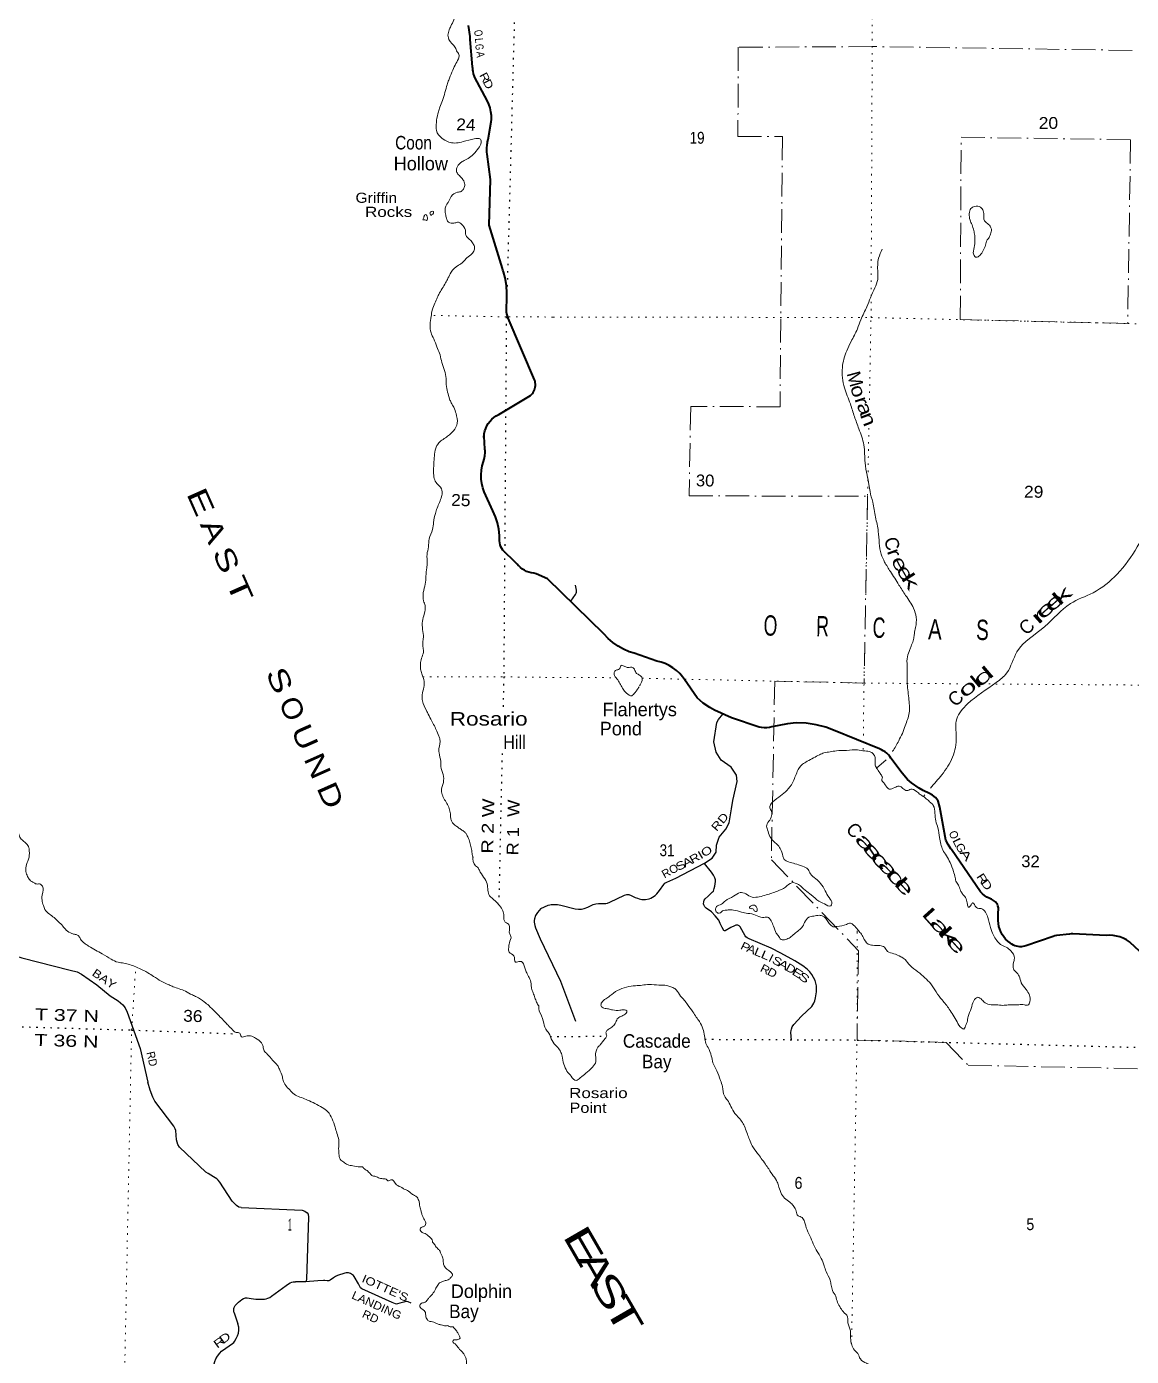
# Model space of a CAD drawing. Header units: feet. Extents: x -489137 to -242534, y 368785 to 558127.
# Drawn here: x -465031 to -448694, y 420894 to 440544 of the extents above; entities that cross this region are included whole.
import ezdxf
from ezdxf.enums import TextEntityAlignment as Align

# ---------------------------------------------------------------- set-up
doc = ezdxf.new("R2010")
doc.units = ezdxf.units.FT
doc.header["$LTSCALE"] = 70
doc.linetypes.add('DOT_DASHED', pattern=[7.7, 5, -1.2, 0.3, -1.2])
doc.linetypes.add('DOTTED', pattern=[1.5, 0.3, -1.2])
for name, color, linetype, lineweight in [('26', 7, 'Continuous', 40), ('27', 7, 'Continuous', 13), ('29', 7, 'Continuous', 25), ('39', 7, 'Continuous', 13), ('44', 7, 'DOT_DASHED', 13), ('6', 7, 'DOTTED', 25), ('7', 7, 'DOTTED', 13)]:
    doc.layers.add(name, color=color, linetype=linetype, lineweight=lineweight)
for name, color, linetype in [('30', 7, 'Continuous'), ('41', 7, 'Continuous'), ('42', 7, 'Continuous')]:
    doc.layers.add(name, color=color, linetype=linetype)

msp = doc.modelspace()

# ---------------------------------------------------------------- linework, layer by layer
at = {"layer": '26'}
for points in [[(-458266.71, 434510.68), (-458264.41, 434529.08), (-458255.12, 434568.98), (-458241.7, 434607.68), (-458224.32, 434644.78), (-458203.16, 434679.85), (-458178.44, 434712.51), (-458150.44, 434742.42), (-458119.48, 434769.23), (-458085.88, 434792.66), (-458050.01, 434812.45), (-457604.19, 435079.17), (-457577.65, 435095.05), (-457554.19, 435119.09), (-457552.3, 435121.17), (-457539.62, 435138.45), (-457528.82, 435156.97), (-457520, 435176.51), (-457513.28, 435196.87), (-457508.73, 435217.82), (-457506.39, 435239.13), (-457506.29, 435260.56), (-457508.43, 435281.89), (-457512.79, 435302.88), (-457519.32, 435323.3), (-457907.61, 436234.29), (-457914.9, 436251.4), (-457926.55, 436284.29), (-457930.6, 436299.64), (-457934.31, 436323.6), (-457935.21, 436342.25), (-457934.21, 436369.66), (-457933.52, 436392.25), (-457930.26, 436499.4), (-457929.87, 436512.24), (-457929.02, 436549.4), (-457927.74, 436605.73), (-457935.4, 436720.4), (-457955, 436833.65), (-457979.25, 436919.22), (-457986.32, 436944.19), (-457994.1, 436969.22), (-458192.71, 437608.56), (-458168.84, 438286.11), (-458222.67, 438658.19), (-458225.59, 438688.19), (-458226.52, 438744.38), (-458221.57, 438800.36), (-458216.15, 438828.12), (-458213.17, 438843.37), (-458206.82, 438878.12), (-458159.23, 439138.62), (-458157.22, 439169.55), (-458158.11, 439228.09), (-458165.11, 439286.22), (-458178.15, 439343.29), (-458197.08, 439398.69), (-458221.7, 439451.8), (-458401.18, 439793.24), (-458406.89, 439806.51), (-458420.15, 439844.54), (-458429.36, 439883.74), (-458431.26, 439898.69), (-458434.4, 439923.46), (-458436.51, 439948.69), (-458470.37, 440353.96), (-458473.42, 440396.79), (-458496.15, 440561.7)], [(-457327.67, 432386.4), (-457494.5, 432455.82), (-457531.93, 432466.98), (-457570.31, 432474.15), (-457570.41, 432474.17), (-457604.86, 432482.57), (-457638.24, 432494.52), (-457670.19, 432509.89), (-457700.36, 432528.52), (-457728.42, 432550.21), (-457754.05, 432574.7), (-457755.78, 432576.74), (-457776.98, 432601.73), (-457801.99, 432626.29), (-457987.29, 432808.28), (-457987.74, 432808.91), (-458003.21, 432833.41), (-458016.03, 432859.4), (-458026.07, 432886.58), (-458033.21, 432914.66), (-458037.37, 432943.34), (-458038.52, 432972.29), (-458038.26, 432976.2), (-458036.72, 432999.86), (-458037.82, 433026.2), (-458047.11, 433117.02), (-458066.61, 433210.08), (-458095.74, 433300.6), (-458134.17, 433387.57), (-458265.44, 433670.81), (-458284.82, 433726.39), (-458300.26, 433790.47), (-458308.91, 433855.82), (-458310.69, 433921.71), (-458305.57, 433987.43), (-458293.6, 434052.26), (-458274.93, 434115.47), (-458264.21, 434153.39), (-458255.34, 434201.8), (-458251.58, 434250.88), (-458252.26, 434275.07), (-458253.02, 434302.36), (-458255.76, 434325.07), (-458261.71, 434374.46), (-458266.71, 434510.68)], [(-458270.29, 434472.7), (-458269.48, 434488.43), (-458266.71, 434510.68)], [(-454858.67, 430444.08), (-454926.31, 430481.57), (-455025.29, 430548.18), (-455116.77, 430624.77), (-455301.26, 430895.71), (-455330.09, 430936.19), (-455372.85, 430985.83), (-455420.56, 431030.74), (-455472.71, 431070.41), (-455528.72, 431104.42), (-455587.97, 431132.38), (-455649.83, 431154), (-455713.6, 431169.03), (-456049.05, 431285.79), (-456118.79, 431307.85), (-456203.91, 431343.86), (-456284.81, 431388.57), (-456360.59, 431441.49), (-456430.42, 431502.04), (-456493.54, 431569.56), (-457327.67, 432386.4)], [(-452233.23, 429709.28), (-452251.18, 429733.23), (-452268.46, 429759.78), (-452288.57, 429784.59), (-452311.16, 429807.16), (-452335.98, 429827.24), (-452362.77, 429844.62), (-452391.23, 429859.1), (-452421.05, 429870.52), (-453099.52, 430148.63), (-453213.47, 430190.04), (-453356.7, 430227.12), (-453503.03, 430249.03), (-453650.85, 430255.51), (-453779.68, 430241.27), (-454010.46, 430196.56), (-454010.52, 430196.55), (-454047.92, 430188.17), (-454085.99, 430183.75), (-454124.31, 430183.34), (-454162.47, 430186.93), (-454200.04, 430194.49), (-454605.89, 430328.17), (-454858.67, 430444.08)], [(-451529.58, 429008.99), (-451553.94, 429097.89), (-451569.7, 429127.45), (-451591.36, 429151.09), (-451634.68, 429186.56), (-451679.97, 429214.15), (-451772.53, 429257.5), (-451833.57, 429292.96), (-451943.85, 429367.84), (-452004.89, 429419.07), (-452085.63, 429513.65), (-452251.18, 429733.23)], [(-449559.23, 427137.46), (-449584.29, 427138.61), (-449609.23, 427135.57), (-449803.57, 427111.86), (-449828.53, 427108.82), (-449853.57, 427100.14), (-450253.7, 426961.52), (-450273.85, 426955.24), (-450297.8, 426950.26), (-450322.13, 426947.82), (-450346.58, 426947.93), (-450370.89, 426950.6), (-450394.79, 426955.8), (-450418.01, 426963.46), (-450440.3, 426973.51), (-450461.42, 426985.84), (-450481.14, 427000.3), (-450489.33, 427005.86), (-450523.2, 427032.17), (-450554.14, 427061.89), (-450581.8, 427094.68), (-450605.89, 427130.18), (-450626.13, 427168), (-450642.31, 427207.73), (-450654.25, 427248.93), (-450661.81, 427291.16), (-450664.92, 427333.94), (-450663.42, 427467.43), (-450662.88, 427470.36), (-450660.82, 427487.24), (-450660.54, 427504.25), (-450662.03, 427521.2), (-450665.29, 427537.89), (-450670.28, 427554.16), (-450676.94, 427569.81), (-450685.2, 427584.68), (-450694.96, 427598.61), (-450706.14, 427611.44), (-450718.59, 427623.03), (-450732.18, 427633.26), (-450746.77, 427642.01), (-450762.19, 427649.19), (-450778.28, 427654.71), (-450798.75, 427663.45), (-450833.67, 427681.85), (-450866.48, 427703.81), (-450896.81, 427729.08), (-450924.33, 427757.37), (-451352.87, 428382.81), (-451363.52, 428396.84), (-451404.07, 428458.1), (-451438, 428523.26), (-451529.58, 429008.99)], [(-448365.28, 426684.96), (-448712.48, 427012.21), (-448724.6, 427021.36), (-448768.38, 427049.97), (-448814.92, 427073.85), (-448863.69, 427092.74), (-448914.17, 427106.42), (-448965.81, 427114.75), (-449018.03, 427117.64), (-449070.27, 427115.05), (-449559.23, 427137.46)]]:
    msp.add_lwpolyline(points, dxfattribs=at)
at = {"layer": '29'}
for p, q in [((-455430.39, 427961.05), (-455008.39, 428182.01)), ((-461859.46, 423094.29), (-460956.46, 423057.71)), ((-460862.42, 422953.72), (-460893.39, 422033.44)), ((-460906.46, 421998.7), (-461055.31, 421997.13)), ((-461959.53, 421540.3), (-461905.66, 421376.75))]:
    msp.add_line(p, q, dxfattribs=at)
for points in [[(-456982.82, 432054.14), (-456915.03, 432152.58), (-456904.09, 432173.36), (-456899.72, 432187.58), (-456898.63, 432199.61), (-456899.73, 432218.21), (-456915.03, 432290.4)], [(-455008.39, 428182.01), (-454894.69, 428258.57), (-454833.47, 428346.08), (-454829.1, 428451.08), (-454789.74, 428569.22), (-454693.53, 428682.97), (-454641.06, 428779.23), (-454606.07, 428984.87), (-454588.58, 429107.38), (-454522.98, 429387.4), (-454531.73, 429483.65), (-454614.82, 429601.79), (-454759.13, 429702.42), (-454833.47, 429824.93), (-454868.45, 429973.69), (-454824.72, 430262.46), (-454798.49, 430306.21), (-454737.26, 430384.97)], [(-453719.72, 425567.59), (-453728.18, 425680.41), (-453727.1, 425711.07), (-453721.63, 425731.84), (-453708.51, 425763.57), (-453684.45, 425798.55), (-453570.75, 425921.05), (-453422.06, 426065.44), (-453391.46, 426112.49), (-453376.16, 426149.68), (-453365.22, 426192.32), (-453349.92, 426283.13), (-453352.1, 426371.71), (-453371.79, 426448.3), (-453417.69, 426537.97), (-453450.5, 426578.46), (-453488.77, 426616.75), (-453553.26, 426664.85), (-453672.44, 426739.25), (-453880.16, 426855.2), (-454021.17, 426927.37), (-454344.77, 427063.01), (-454377.58, 427079.43), (-454393.98, 427092.55), (-454406, 427106.76), (-454480.35, 427241.31), (-454493.46, 427255.52), (-454513.15, 427266.46), (-454528.44, 427268.65), (-454542.67, 427266.46), (-454563.44, 427258.81), (-454615.9, 427233.64), (-454703.36, 427181.14), (-454712.12, 427181.15), (-454720.85, 427187.71), (-454747.09, 427233.64), (-454773.33, 427290.52), (-454795.2, 427338.65), (-454847.67, 427406.47), (-454904.52, 427461.16), (-454983.24, 427519.13), (-455000.73, 427535.54), (-455018.22, 427566.17), (-455019.32, 427581.48), (-455018.22, 427612.11), (-455010.57, 427635.07), (-454996.35, 427655.86), (-454952.63, 427697.43), (-454887.03, 427758.68), (-454875.01, 427770.71), (-454867.35, 427787.12), (-454861.89, 427806.8), (-454856.42, 427841.81), (-454845.48, 427914.01), (-454846.58, 427936.97), (-454852.05, 427964.32), (-454871.72, 428003.7), (-454904.52, 428047.45), (-455005.1, 428178.71)], [(-457428.24, 427512.34), (-457317.35, 427560.71), (-457294.4, 427568.38), (-457273.63, 427572.75), (-457225.52, 427573.84), (-457179.61, 427570.56), (-457131.5, 427562.9), (-456917.22, 427506.02), (-456870.22, 427500.56), (-456825.39, 427503.83), (-456786.03, 427512.59), (-456733.55, 427532.27), (-456652.65, 427573.84), (-456634.07, 427578.22), (-456613.3, 427582.6), (-456573.94, 427584.78), (-456486.48, 427584.78), (-456463.52, 427586.98), (-456440.57, 427592.44), (-456407.76, 427604.46), (-456189.11, 427709.47), (-456154.12, 427720.42), (-456141, 427721.52), (-456127.89, 427720.41), (-456092.9, 427707.3), (-456033.87, 427676.66), (-455996.69, 427663.54), (-455972.64, 427654.79), (-455931.1, 427648.22), (-455912.51, 427646.04), (-455878.62, 427647.13), (-455826.15, 427656.97), (-455798.82, 427666.82), (-455775.86, 427678.85), (-455734.31, 427707.28), (-455712.45, 427728.07), (-455670.91, 427779.48), (-455609.68, 427869.17), (-455593.28, 427886.67), (-455561.58, 427904.17), (-455430.39, 427961.05)], [(-457428.24, 427512.34), (-457476.18, 427452.72), (-457503.43, 427408.55), (-457519.78, 427361.12), (-457523.05, 427334.4), (-457523.05, 427310.41), (-457515.42, 427262.98), (-457506.7, 427227.54), (-457437.44, 427066.64)], [(-457437.44, 427066.64), (-457136.04, 426440.6), (-456912.83, 425847.64)], [(-465272.92, 426846.68), (-465193.96, 426812.6), (-465102.41, 426785.35), (-464387.46, 426602.16), (-464280.66, 426574.89), (-464217.44, 426541.1), (-463990.75, 426384.08), (-463794.58, 426222.69), (-463676.88, 426148.55), (-463607.13, 426087.48), (-463574.43, 426046.04), (-463541.73, 425982.8), (-463349.92, 425446.32), (-463236.58, 424949.09)], [(-461859.46, 423094.29), (-461891.69, 423101.93), (-461924.39, 423123.73), (-461952.73, 423147.73), (-461989.78, 423189.16), (-462170.69, 423469.4), (-462196.85, 423501.02), (-462216.47, 423516.28), (-462268.79, 423546.81), (-462347.26, 423594.79), (-462382.13, 423617.69), (-462770.12, 423987.34), (-462796.27, 424027.69), (-462813.71, 424096.38), (-462822.43, 424231.59), (-462833.33, 424257.77), (-462852.95, 424297.02), (-463131.95, 424667.76), (-463164.64, 424726.65), (-463201.7, 424829.14), (-463236.58, 424949.09)], [(-460956.46, 423057.71), (-460915.18, 423041.95), (-460882.49, 423013.6), (-460869.41, 422993.97), (-460862.42, 422953.72)], [(-459345.31, 421681.73), (-459386.12, 421700.2), (-459406.58, 421705.27), (-459423.75, 421703.95), (-459454.13, 421697.34), (-459511.45, 421682.2), (-459546.33, 421669.66), (-459560.5, 421667.48), (-459576.85, 421671.3), (-459626.98, 421688.74), (-460076, 421891.56), (-460092.35, 421906.28), (-460121.77, 421965.71), (-460184.52, 422073.98), (-460196.4, 422088.53), (-460241.66, 422120.55), (-460269.99, 422129.28), (-460286.34, 422129.28), (-460307.05, 422127.09), (-460326.66, 422123.83), (-460433.47, 422087.84), (-460460.71, 422075.85), (-460492.32, 422055.12), (-460540.28, 422020.23), (-460562.07, 422011.51), (-460583.87, 422009.33), (-460622.01, 422014.24), (-460640.54, 422015.87), (-460723.37, 422011.51), (-460906.46, 421998.7)], [(-461959.53, 421540.3), (-461964.17, 421564.46), (-461965.8, 421590.89), (-461964.71, 421602.07), (-461959.81, 421615.16), (-461945.09, 421646.5), (-461927.66, 421668.59), (-461897.14, 421696.66), (-461846.46, 421735.1), (-461820.85, 421751.18), (-461806.14, 421756.91), (-461793.05, 421759.37), (-461780.53, 421759.64), (-461768.53, 421758.82), (-461707.5, 421749), (-461639.93, 421742.46), (-461556.01, 421739.19), (-461510.78, 421742.47), (-461485.72, 421746.83), (-461464.47, 421753.36), (-461435.04, 421767), (-461407.79, 421782.8), (-461193.09, 421944.19), (-461159.3, 421966.27), (-461132.06, 421981.26), (-461110.8, 421989.72), (-461088.47, 421995.44), (-461055.31, 421997.13)], [(-460893.39, 422033.44), (-460894.47, 422012.88), (-460898.28, 422005.24), (-460906.46, 421998.7)], [(-462266, 420743.48), (-462247.52, 420820.25), (-462232.27, 420856.24), (-462207.2, 420897.67), (-462175.59, 420940.2), (-462146.17, 420970.73), (-462085.14, 421015.44), (-461984.87, 421087.4), (-461968.52, 421101.58), (-461957.62, 421114.66), (-461929.29, 421158.28), (-461909.67, 421198.62), (-461898.77, 421236.79), (-461892.23, 421283.68), (-461893.32, 421324.02), (-461905.66, 421376.75)]]:
    msp.add_lwpolyline(points, dxfattribs=at)
at = {"layer": '39'}
for p, q in [((-452464.58, 429585.77), (-452320.4, 429709.33)), ((-451770.56, 429166.86), (-451749.34, 429191.92))]:
    msp.add_line(p, q, dxfattribs=at)
for points in [[(-458692.53, 440710.73), (-458712.73, 440642.48), (-458757.89, 440550.68), (-458781.77, 440494.69), (-458800.19, 440418.29), (-458776.28, 440336.61), (-458741.15, 440293.06), (-458692.35, 440232.92), (-458663.75, 440173.37), (-458635.04, 440117.86), (-458646.62, 440067.58), (-458693.8, 439975.83), (-458741.34, 439871.95), (-458789.29, 439753.9), (-458811.51, 439685.72), (-458845.25, 439569.28), (-458881.08, 439450.87), (-458920.29, 439354.84), (-458940.55, 439284.57), (-458968.41, 439161.89), (-458972.74, 439083.06), (-458963.34, 438989.65), (-458930.58, 438934.03), (-458845.58, 438866.75), (-458769.74, 438832.13), (-458575.21, 438844.66), (-458412.18, 438886.44), (-458365.53, 438891.15), (-458319.34, 438879.68), (-458308.64, 438830.77), (-458349.52, 438746.94), (-458422.91, 438657.98), (-458503.62, 438595.56), (-458577.55, 438557.23), (-458618.91, 438526.05), (-458667.46, 438456.61), (-458673.04, 438404.13), (-458642.13, 438354.64), (-458598.97, 438308.83), (-458565.92, 438263.32), (-458551.77, 438194.07), (-458571.43, 438144.03), (-458602.81, 438108.51), (-458657.79, 438095.95), (-458752.58, 438035.96), (-458793.4, 437954.15), (-458816.69, 437918.39), (-458842.41, 437799.69), (-458833.49, 437758.94), (-458817.14, 437695.69), (-458790.09, 437652.38), (-458751.99, 437641.15), (-458699.33, 437643.65), (-458646.5, 437652.23), (-458600.79, 437624.57), (-458542.71, 437535.81), (-458540.33, 437479.05), (-458517.44, 437431.81), (-458468.1, 437389.88), (-458427.26, 437334.01), (-458406.45, 437284.81), (-458460.35, 437170.99), (-458536.95, 437110.47), (-458574.63, 437067.03), (-458644.81, 437018.48), (-458755.05, 436914.4), (-458800.15, 436824.62), (-458834.44, 436758.81), (-458936.59, 436585.66), (-458966.77, 436521.76), (-459005.75, 436433.82), (-459039.14, 436329.51), (-459047.09, 436264.96)], [(-459058.94, 437795.91), (-459046.34, 437811.74), (-459016.03, 437810.85), (-459014.66, 437788.54), (-459041.75, 437760.99), (-459054.06, 437755.27), (-459061.55, 437775.74), (-459069.1, 437794.18), (-459060.05, 437789.96)], [(-450808.05, 437412.64), (-450826.02, 437392.53), (-450851.1, 437313.9), (-450884.23, 437237.38), (-450937.51, 437161.08), (-450986.2, 437135.29), (-451026.1, 437174.14), (-451018.84, 437281.26), (-451007.58, 437386.33), (-451010.79, 437459.18), (-451026.1, 437532.16), (-451051.38, 437615.35), (-451080.85, 437684.43), (-451091.88, 437779.61), (-451066.82, 437856.21), (-451014.03, 437888.03), (-450967.63, 437889.57), (-450927.47, 437874.99), (-450885.74, 437819.94), (-450878.56, 437740.98), (-450871.11, 437686.29), (-450837.29, 437645.48), (-450783.41, 437594.35), (-450765.77, 437549.67), (-450776.67, 437476.97), (-450808.05, 437412.64)], [(-459171.08, 437695.94), (-459162.4, 437715.93), (-459155.81, 437733.96), (-459151.41, 437745.98), (-459142.85, 437761.92), (-459120.57, 437763.3), (-459109.27, 437734.62), (-459104.21, 437700.05), (-459118.95, 437680.24), (-459141, 437686.96), (-459169.23, 437689.81), (-459167.09, 437693.8)], [(-452228.43, 429832.62), (-452225.83, 429836.12), (-452135.36, 429990.93), (-452081.7, 430099.59), (-452038.06, 430214.43), (-451981.51, 430401.95), (-451987.05, 430626.53), (-452010.64, 430859.39), (-452011.97, 431100.11), (-452006.43, 431233.55), (-451970.97, 431338.36), (-451952.26, 431388.73), (-451922.11, 431469.82), (-451912.8, 431507.08), (-451903.49, 431572.28), (-451884.87, 431665.43), (-451876.86, 431816.76), (-451915.71, 431948.64), (-452032.53, 432139.99), (-452131.64, 432292.73), (-452258.46, 432492.28), (-452343.59, 432632.73), (-452392.72, 432746.51), (-452423.12, 432912.69), (-452437.32, 433084.77), (-452477.29, 433295.55), (-452519.17, 433516.46), (-452559.74, 433674.65), (-452574.71, 433777.97), (-452603.41, 433915.81), (-452633.62, 434098.17), (-452650.8, 434363.32), (-452724.74, 434602.77), (-452789.28, 434781.44), (-452849.69, 434968.16), (-452937.76, 435205.74), (-452968.67, 435505.42), (-452903.37, 435753.53), (-452839.31, 435890.41), (-452746.44, 436079.58), (-452696.57, 436210.53), (-452605.64, 436405.79), (-452553.73, 436538.75), (-452487.57, 436683.69), (-452445.84, 436808.66), (-452444.63, 436915.85), (-452432.2, 437124.06), (-452378.3, 437254.98)], [(-459047.09, 436264.96), (-459050.21, 436020.07), (-459010.38, 435929.83), (-458963.29, 435811.02), (-458925.54, 435718.81), (-458896.4, 435608.62), (-458861.44, 435490.17), (-458830.46, 435373.86), (-458825.81, 435256.3), (-458804.88, 435142.31), (-458775.5, 435040.22), (-458750.83, 434984.83), (-458714.33, 434918.97), (-458680.68, 434824.85), (-458662.47, 434686.65), (-458720.52, 434568.9), (-458838.79, 434467.08), (-458957.05, 434365.27), (-458978.68, 434317.31), (-459000.48, 434194.45), (-459006.77, 434117.7), (-459010.92, 434044.93), (-459013.29, 433964.02), (-459001.92, 433868.53), (-458963.7, 433792.5), (-458924.34, 433754.9), (-458884.33, 433670.72), (-458894.49, 433600.16), (-458960.14, 433429.99), (-458986.7, 433351.81), (-459012.84, 433218.95), (-459028.1, 433112.09), (-459078.66, 432973.88), (-459088.09, 432858.75), (-459109.71, 432741.96), (-459107.2, 432620.41), (-459113.43, 432545.68), (-459125.07, 432424.54), (-459136.58, 432307.45), (-459164.56, 432180.72), (-459160.03, 432059.11), (-459137.79, 431989.63), (-459151.62, 431862.48), (-459176.87, 431759.97), (-459174.48, 431634.37), (-459163.71, 431518.65), (-459173.92, 431446.07), (-459166.18, 431364.86), (-459164.04, 431300.01), (-459190.95, 431209.69), (-459207.58, 431125.14), (-459203.71, 431050.12), (-459185.51, 430980.75), (-459152.39, 430868.42), (-459156.96, 430781.5), (-459182.5, 430668.87), (-459176.96, 430581.65), (-459118.46, 430438.21), (-459103.18, 430407.4), (-459053.48, 430308.76), (-458973.05, 430154.56), (-458935.35, 430060.32), (-458918.53, 430013.26), (-458932.6, 429878.03), (-458932.41, 429815.26), (-458905.89, 429684.91), (-458904.03, 429609.94), (-458871.03, 429493.57), (-458868.46, 429374.04), (-458896.26, 429253.38), (-458878.24, 429177.94), (-458861.18, 429138.98), (-458814.75, 429066.76), (-458782.59, 428990.9), (-458764.75, 428909.4), (-458758.44, 428848.47), (-458743.75, 428797.43), (-458722.41, 428766.43), (-458669.04, 428724.38), (-458637.35, 428701.18), (-458593.73, 428671.56), (-458546.23, 428635.75), (-458520.97, 428600.59), (-458496.24, 428547.22), (-458486.72, 428526.7), (-458468.82, 428447.21), (-458448.84, 428369.69), (-458444.08, 428325.01), (-458425.77, 428259.69)], [(-451667.18, 429288.96), (-451497.56, 429489.31), (-451338.28, 429748.06), (-451284.63, 430047.52), (-451276.68, 430314.42), (-451118.84, 430534.76), (-450694.56, 430851.62), (-450537.65, 430993.05), (-450386.5, 431304.76), (-449974.24, 431678.79), (-449597.65, 432017.83), (-449262.11, 432178.35), (-448906.19, 432451.42), (-448607.94, 432858.4), (-448352.11, 433374.38)], [(-455971.96, 430789.43), (-456006.78, 430741.25), (-456037.48, 430701.11), (-456082.34, 430657.08), (-456160.55, 430696.33), (-456210.32, 430753.48), (-456249.89, 430820.64), (-456289.45, 430889.83), (-456337.11, 430955.05), (-456338.49, 431011.7), (-456301.9, 431037.61), (-456257.27, 431061.42), (-456236.6, 431105.71), (-456196.39, 431095.17), (-456148.23, 431074.44), (-456122.02, 431074.17), (-456081.62, 431079.82), (-456043.67, 431047.06), (-456010.08, 430986.03), (-455965.99, 430961.3), (-455930.2, 430916.42), (-455930.61, 430880.02), (-455969.38, 430800.97)], [(-451600.9, 428921.41), (-451623.8, 429036.94), (-451665.66, 429079.86), (-451713.58, 429122.83), (-451769.56, 429165.89), (-451817.58, 429198.76), (-451873.54, 429243.84), (-451957.89, 429275.06), (-452014.57, 429255.42), (-452072.68, 429288.39), (-452130.81, 429319.34), (-452193.55, 429299.77), (-452278.48, 429278.4), (-452320.39, 429317.27), (-452352.11, 429366.15), (-452385.79, 429419.09), (-452375.3, 429455.39), (-452383.21, 429469.63), (-452414.92, 429518.5), (-452462.54, 429587.77), (-452484.06, 429646.65), (-452483.13, 429729.58), (-452502.68, 429784.39), (-452546.58, 429825.3), (-452637.16, 429840.41), (-452745.86, 429857.72), (-452905.26, 429849.27), (-453056.58, 429842.76), (-453149.51, 429827.54), (-453240.43, 429812.31), (-453307.28, 429784.69), (-453394.51, 429739.07), (-453487.85, 429687.46), (-453558.92, 429643.7), (-453634.73, 429537.28), (-453705.18, 429370.13), (-453789.12, 429257.74), (-453880.76, 429177.78), (-453994.7, 429087.95), (-454042.08, 428999.44), (-454014.42, 428948.59), (-454010.89, 428904.05), (-454040.07, 428819.4), (-454087.29, 428745.05), (-454075.97, 428676.16), (-454038.75, 428578.69), (-453987.12, 428507.35), (-453935.19, 428462.31), (-453887.51, 428399.11), (-453846.44, 428285.41), (-453828.82, 428238.71), (-453762.69, 428201.61), (-453670.23, 428174.35), (-453557.73, 428136.77), (-453475.56, 428091.41), (-453442.03, 428024.31), (-453362.17, 427952.69), (-453290.36, 427883.17), (-453223.01, 427775.26), (-453163.66, 427673.51), (-453122.29, 427586.1), (-453140.81, 427553.93), (-453233.26, 427581.19), (-453317.49, 427622.52), (-453427.39, 427712.66), (-453517.35, 427782.37), (-453615.22, 427866.32), (-453713.72, 427893.65), (-453811.26, 427827.91), (-453926.85, 427770.46), (-454092.84, 427713.53), (-454198.01, 427686.31), (-454300.91, 427681.31), (-454397.17, 427728.84), (-454479.64, 427747.9), (-454577.04, 427694.31), (-454698.79, 427626.8), (-454755.82, 427576.83), (-454828.81, 427541.18), (-454843.45, 427494.81), (-454807.73, 427443.87), (-454771.39, 427447.54), (-454742.82, 427477.58), (-454700.36, 427487.25), (-454643.83, 427492.73), (-454579.33, 427490.04), (-454460.69, 427460.48), (-454366.13, 427441.29), (-454251.47, 427415.82), (-454149.02, 427380.37), (-454076.37, 427385.68), (-454020.55, 427328.46)], [(-460766.82, 424631.35), (-460876.6, 424681.13), (-460964.51, 424718.12), (-461056.46, 424755.23), (-461123.45, 424815.91), (-461230.57, 424956.72), (-461248.83, 425024.07), (-461292.05, 425136.69), (-461320.7, 425194.22), (-461381.51, 425258.76), (-461412.78, 425296.12), (-461485.36, 425373.16), (-461522.34, 425422.83), (-461538.57, 425490.12), (-461557.65, 425529.14), (-461644.62, 425598.5), (-461718.5, 425631.04), (-461787.38, 425626.98), (-461854.36, 425618.82), (-461879.16, 425670.16), (-461931.4, 425681.82), (-461986.86, 425721.91), (-462049.69, 425786.51), (-462100.69, 425840.65), (-462167.45, 425909.41), (-462247.99, 425990.73), (-462336.44, 426078.36), (-462403.61, 426132.97), (-462516.72, 426207.14), (-462578.6, 426235.27), (-462682.2, 426288.92), (-462774.15, 426326.04), (-462864.26, 426357.02), (-462924.17, 426383.07), (-463039.84, 426439.1), (-463153.07, 426509.23), (-463236.47, 426562.29), (-463302.15, 426598.63), (-463415.91, 426650.55), (-463507.92, 426685.64), (-463592.26, 426706.33), (-463676.84, 426718.94), (-463780.68, 426764.49), (-463911.8, 426845.27), (-464009.4, 426896.72), (-464112.83, 426956.44), (-464162.34, 426992.31), (-464203.89, 427023.9), (-464238.84, 427073.51), (-464266.01, 427112.77), (-464312.01, 427130.32), (-464360.22, 427141.85), (-464443.61, 427194.91), (-464496.52, 427253.15), (-464557.39, 427315.67), (-464624.32, 427378.37), (-464693.57, 427431.01), (-464758.36, 427497.7), (-464782.85, 427559.16), (-464800.81, 427636.62), (-464795.89, 427735.68), (-464784.19, 427790), (-464794.83, 427840.93), (-464838.29, 427876.62), (-464872.76, 427873.58), (-464920.78, 427891.18), (-464984.21, 427935.56), (-465015.12, 427985.05), (-465039.26, 428058.65), (-465032.14, 428163.72), (-465008.08, 428225.78), (-464992.1, 428288.07), (-464990.08, 428356.85), (-464996.57, 428411.7), (-465033.31, 428469.47), (-465082.58, 428513.43), (-465131.62, 428565.48), (-465150.12, 428624.74), (-465196.6, 428694.93), (-465237.56, 428746.75), (-465297.41, 428774.82), (-465341.81, 428778.15), (-465368.68, 428827.53), (-465422.77, 428845.31), (-465491.31, 428922.23), (-465559.19, 428952.56), (-465628.73, 428995.09), (-465696.38, 429033.51), (-465759.38, 429092.05), (-465814.07, 429158.44), (-465854.5, 429228.46), (-465887.19, 429286.1), (-465917.81, 429345.72), (-465934.04, 429413), (-465952.54, 429472.26), (-465963.54, 429511.05), (-465967.94, 429567.87)], [(-454020.55, 427328.46), (-453987.13, 427251.25), (-453945.93, 427149.69), (-453910.2, 427098.75), (-453860.36, 427047.66), (-453826.04, 427051.35), (-453757.21, 427074.9), (-453694.16, 427122.79), (-453629, 427178.75), (-453567.92, 427230.7), (-453526.75, 427305.11), (-453465.35, 427385.38), (-453388.55, 427400.76), (-453311.79, 427412.1), (-453255.45, 427401.4), (-453201.58, 427350.27), (-453161.91, 427291.2), (-453103.96, 427244.07), (-453049.47, 427247.55), (-452907.97, 427278.44), (-452849.29, 427296.03), (-452803.23, 427267.23), (-452741.48, 427199.84), (-452697.71, 427146.79), (-452658.11, 427081.65), (-452588.59, 426987.88), (-452522.25, 426968.99), (-452413.41, 426963.81), (-452347.13, 426940.87), (-452301.43, 426879.71), (-452209.07, 426844.36), (-452104.7, 426800.8), (-452040.65, 426757.65), (-451967.03, 426669.91), (-451851.1, 426577.68), (-451749.25, 426489.64), (-451659.54, 426397.68), (-451580.21, 426279.54), (-451492.81, 426161.31), (-451387.44, 426026.71), (-451331.99, 425937.14), (-451272.61, 425837.41), (-451203.09, 425743.64), (-451172.98, 425731.19), (-451154.49, 425761.33), (-451125.47, 425831.83), (-451108.38, 425916.6), (-451064.67, 426037.51), (-451025.11, 426148.35), (-450966.05, 426200.32), (-450903.95, 426163.26), (-450858.05, 426120.31), (-450767.63, 426091.05), (-450697.06, 426090.31), (-450596.34, 426081.17), (-450517.61, 426088.44), (-450438.97, 426087.62), (-450358.27, 426090.83), (-450277.62, 426089.99), (-450229.3, 426083.42), (-450196.45, 426135.66), (-450252.87, 426318.3), (-450322.35, 426416.11), (-450353.52, 426513.52), (-450401.23, 426574.7), (-450439.04, 426619.6), (-450435.98, 426712.61), (-450425.17, 426777.22), (-450476.34, 426889.01), (-450548.36, 426940.32), (-450630.57, 426981.63), (-450686.37, 427040.87), (-450733.9, 427118.23), (-450778.98, 427234), (-450817.64, 427382.06), (-450853.07, 427459.29), (-450915.01, 427510.5), (-450985.42, 427525.4), (-451041.08, 427596.77), (-451065.64, 427564.66), (-451102.3, 427532.68), (-451119.99, 427573.32), (-451137.2, 427656.43), (-451184.87, 427721.65), (-451214.64, 427764.44), (-451244.02, 427841.61), (-451281.67, 427900.66), (-451301.06, 427969.64), (-451326.24, 428060.92), (-451375.2, 428190.88), (-451428.5, 428292.57), (-451483.98, 428380.13), (-451511.27, 428463.34), (-451530.32, 428562.66), (-451554.96, 428702.48), (-451586.07, 428805.96), (-451600.9, 428921.41)], [(-458433.53, 428287.36), (-458390.75, 428143.26), (-458363.05, 428122.2), (-458336.06, 428076.87), (-458272.21, 427977.82), (-458220.61, 427875.08), (-458209.13, 427783.63), (-458185.28, 427699.93), (-458141.95, 427660.19), (-458063.25, 427585), (-458039.83, 427555.97), (-457987.46, 427479.52), (-457975.56, 427402.24), (-457953.92, 427312.52), (-457910.23, 427284.92), (-457890.54, 427197.29), (-457891.9, 427150.76), (-457869.07, 427101.5), (-457892.12, 427005), (-457902.28, 426934.43), (-457894.13, 426867.38), (-457824.94, 426812.72), (-457799.31, 426720.86), (-457766.86, 426723.96), (-457712.12, 426728.43), (-457677.17, 426678.81), (-457656.53, 426623.54), (-457636.02, 426564.23), (-457597.68, 426492.24), (-457570.09, 426398.3), (-457563.9, 426333.33), (-457539.58, 426265.81), (-457515.38, 426194.24), (-457488.99, 426128.68), (-457457.91, 426072.8)], [(-454282.75, 427503.13), (-454304.84, 427511.45), (-454333.07, 427511.74), (-454343.04, 427521.96), (-454326.63, 427546.06), (-454284.09, 427563.82), (-454251.96, 427551.35), (-454230.24, 427510.67), (-454230.62, 427476.29), (-454252.89, 427468.43), (-454282.75, 427503.13)], [(-457449.57, 425996.85), (-457392.71, 425852.65), (-457351.76, 425728.83), (-457310.05, 425671.76), (-457260.89, 425560), (-457191.28, 425474.32), (-457137.63, 425402.97), (-457112.22, 425331.91), (-457087.33, 425214.33), (-457040.09, 425110.68), (-456978.45, 425033.18), (-456906.55, 424971.75), (-456843.61, 425009.52), (-456760.17, 425077.42), (-456662.36, 425167.43), (-456613.01, 425251.87), (-456618.08, 425338.9), (-456582.42, 425461.91), (-456547.71, 425499.98), (-456476.11, 425590.25), (-456451.46, 425630.45), (-456465.01, 425681.16), (-456442.44, 425715.31), (-456393.66, 425749.19), (-456336.61, 425801.19), (-456320.14, 425831.35), (-456285.16, 425893.69), (-456230.37, 425923.46), (-456167.39, 425965.28), (-456154.91, 425999.54), (-456191.02, 426016.1), (-456259.66, 426008.72), (-456366.48, 426013.88), (-456424.8, 426028.65), (-456493.22, 426041.5), (-456535.22, 426072.28), (-456526.56, 426124.78), (-456467.5, 426176.75), (-456406.51, 426220.61), (-456292.66, 426302.36), (-456159.01, 426351.53), (-456025.68, 426372.39), (-455930.83, 426379.5), (-455823.82, 426390.52), (-455680.76, 426380.93), (-455594.08, 426378.01), (-455473.46, 426344.39), (-455423.44, 426309.48), (-455359.92, 426219.82), (-455306.16, 426158.58), (-455258.5, 426093.35), (-455179.03, 425987.35), (-455129.51, 425907.94), (-455079.85, 425840.68), (-455032.64, 425735), (-455005.57, 425631.56), (-454994.5, 425540.43), (-454955.1, 425457.09), (-454906.06, 425335.21), (-454883, 425233.84), (-454823.88, 425111.86), (-454770.98, 424973.76), (-454741.79, 424880.41), (-454713.09, 424742.57), (-454667.4, 424681.41), (-454618.03, 424587.85), (-454556.67, 424486.08), (-454445.25, 424351.42), (-454407.81, 424274.17), (-454372.58, 424178.73), (-454341.23, 424097.5), (-454301.95, 424004.04), (-454222.53, 423893.99), (-454166.89, 423820.59), (-454107.35, 423735.02), (-454057.74, 423663.7), (-453990.3, 423563.89), (-453930.86, 423470.22), (-453905.47, 423397.14), (-453866.3, 423293.58), (-453804.64, 423218.09), (-453728.68, 423158.64), (-453686.86, 423111.68), (-453651.36, 423040.52), (-453623.88, 422973.48), (-453563.69, 422946.56), (-453528.12, 422881.46), (-453491.11, 422765.78), (-453435.97, 422647.89), (-453384.91, 422526), (-453323.63, 422416.13), (-453280.09, 422342.86), (-453236.94, 422235.21), (-453207.67, 422147.93), (-453148.62, 422019.88), (-453135.32, 421946.93), (-453116.07, 421865.82)], [(-457449.57, 425996.85), (-457453.64, 426012.73), (-457455.3, 426033), (-457455.71, 426054.51), (-457458.16, 426073.26)], [(-458723.56, 421330.09), (-458781.99, 421337.88), (-458812.01, 421348.88), (-458834.35, 421345.48), (-458898.66, 421359.52), (-458942.82, 421370.93), (-458990.73, 421392.58), (-459028.77, 421405.84), (-459069.07, 421411.07), (-459104.79, 421434.39), (-459122.15, 421463.25), (-459129.17, 421499.89), (-459133.99, 421542.55), (-459151.35, 421571.4), (-459188.97, 421598.83), (-459218.16, 421638.15), (-459192.67, 421679.92), (-459135.55, 421696.47), (-459112.56, 421722.11), (-459081.18, 421757.64), (-459054.02, 421787.21), (-459028.94, 421814.82), (-459005.65, 421850.58), (-458986.34, 421888.48), (-458950.21, 421948.16), (-458933.27, 421973.99), (-458890.12, 421997.02), (-458839.07, 422013.74), (-458783.86, 422034.4), (-458765.14, 422052.07), (-458740, 422081.7), (-458735.07, 422111.93), (-458748.69, 422130.55), (-458788.21, 422162.07), (-458815.91, 422183.13), (-458854.97, 422230.84), (-458869.42, 422289.98), (-458879.41, 422363.16), (-458902.42, 422406.35), (-458917.4, 422447.28), (-458950.69, 422484.7), (-458991.65, 422536.51), (-459011.09, 422563.4), (-459026.66, 422584.1), (-459028.27, 422598.32), (-459045.45, 422633.24), (-459069.05, 422656.21), (-459086.76, 422672.92), (-459106.44, 422691.72), (-459138.3, 422708.85), (-459172.29, 422721.99), (-459201.9, 422747.16), (-459211.17, 422775.77), (-459198.34, 422799.69), (-459155.43, 422814.63), (-459130.29, 422844.26), (-459136.89, 422895.07), (-459173.39, 422960.93), (-459188.38, 423001.86), (-459200.98, 423054.87), (-459210.02, 423091.58), (-459219.06, 423128.29), (-459227.51, 423185.22), (-459238.8, 423213.9), (-459256.04, 423246.8), (-459295.75, 423272.25), (-459347.34, 423306.16), (-459418.67, 423356.84), (-459446.67, 423367.78), (-459484.47, 423389.14), (-459560.08, 423431.84), (-459644.9, 423505.19), (-459687.81, 423490.25), (-459713.49, 423511.25), (-459745.59, 423520.29), (-459777.92, 423521.23), (-459844.07, 423541.39), (-459867.97, 423554.24), (-459914.27, 423561.67), (-459951.72, 423595.16), (-459996.95, 423639.01), (-460046.46, 423674.87), (-460066.14, 423693.67), (-460102.51, 423694.74), (-460207.24, 423709.95), (-460285.58, 423728.45), (-460341.15, 423764.49), (-460392.45, 423808.51), (-460412.31, 423890.08), (-460416.31, 423961.06), (-460414.36, 424096.65), (-460443.85, 424194.69), (-460467.58, 424282.45), (-460514.55, 424405.3), (-460576.19, 424510.36), (-460659.35, 424571.51), (-460766.82, 424631.35)], [(-453116.07, 421865.82), (-453066.59, 421782.37), (-453039.39, 421691.06), (-452993.92, 421609.68), (-452942.27, 421540.37), (-452902.38, 421501.52), (-452885.46, 421392.12), (-452850.51, 421272.42), (-452847.66, 421167.21), (-452828.66, 421063.85), (-452791.19, 420988.62), (-452741.35, 420937.53), (-452701.93, 420856.21), (-452609.89, 420792.55), (-452553.77, 420761.63), (-452491.83, 420710.41), (-452444.1, 420651.26), (-452380.72, 420549.46), (-452343.04, 420492.43), (-452279.84, 420374.46), (-452240.6, 420276.96), (-452213.24, 420199.81), (-452177.83, 420120.55), (-452124.53, 420018.86), (-452081.08, 419937.5), (-452037.75, 419846.03), (-451970.42, 419736.1), (-451975.95, 419602.66), (-451984.61, 419550.16), (-451977.93, 419426.7), (-451942.41, 419357.56), (-451901.71, 419211.5), (-451860.28, 419130.16), (-451792.11, 419095.07), (-451709.23, 419112.41), (-451628.51, 419117.63), (-451570.47, 419078.6), (-451530.69, 419029.64), (-451515.61, 418936.44), (-451469.94, 418873.26), (-451405.85, 418834.16), (-451360.84, 418712.33), (-451345.43, 418647.44), (-451334.97, 418501.69), (-451335.84, 418424.84), (-451332.4, 418372.21), (-451319.22, 418289.15), (-451309.54, 418252.64), (-451263.9, 418187.43), (-451245.93, 418171.06), (-451214.17, 418126.23), (-451210.56, 418116.33)], [(-457980.74, 418181.13), (-457993.61, 418213.08), (-458007.1, 418235.75), (-458014.48, 418260.26), (-458015.79, 418284.6), (-457998.67, 418316.49), (-457996.06, 418336.66), (-458017.28, 418371.7), (-458039.04, 418388.53), (-458060.44, 418417.5), (-458065.38, 418456.11), (-458060.8, 418474.2), (-458047.61, 418510.26), (-458026.75, 418531.92), (-458005.89, 418553.58), (-457990.57, 418593.62), (-457977.85, 418613.49), (-457959.13, 418631.17), (-457938.51, 418644.74), (-457930.19, 418652.59), (-457907.25, 418676.21), (-457876.4, 418693.53), (-457855.9, 418703.05), (-457848.42, 418751.42), (-457852.88, 418806.22), (-457863.29, 418865.24), (-457878.93, 418952.75), (-457886.01, 418987.38), (-457897.67, 419072.76), (-457912.71, 419111.66), (-457930.19, 419136.47), (-457963.42, 419175.91), (-457996.76, 419211.31), (-458030.23, 419242.66), (-458057.63, 419273.83), (-458085.21, 419298.93), (-458120.82, 419326.29), (-458148.82, 419337.24), (-458178.71, 419352.29), (-458216.46, 419375.66), (-458259.61, 419421.47), (-458272.93, 419450.2), (-458295.7, 419501.49), (-458303.55, 419509.81), (-458374.64, 419568.59), (-458413.87, 419610.23), (-458514.74, 419688.09), (-458548.15, 419721.46), (-458555.52, 419745.98), (-458581.03, 419841.88), (-458561.19, 419897.99), (-458547.64, 419946.18), (-458545.51, 420019), (-458534.4, 420053.1), (-458524.72, 420107.48), (-458510.82, 420167.81), (-458493.47, 420207.79), (-458477.67, 420264.02), (-458456.51, 420295.79), (-458439.28, 420331.73), (-458444.69, 420354.16), (-458435.19, 420402.47), (-458411.83, 420440.26), (-458389.07, 420457.81), (-458368.45, 420471.38), (-458359.6, 420497.44), (-458362.4, 420540.04), (-458382.13, 420556.81), (-458394.14, 420561.21), (-458438.36, 420570.61), (-458460.35, 420579.35), (-458483, 420634.68), (-458494.12, 420669.42), (-458508.87, 420718.44), (-458521.71, 420763.36), (-458529.33, 420848.62), (-458546.21, 420893.65), (-458565.36, 420930.66), (-458582.83, 420955.47), (-458614.34, 420984.73), (-458639.78, 421013.82), (-458653.39, 421032.44), (-458676.81, 421061.47), (-458692.51, 421078.13), (-458714.44, 421088.9), (-458724.19, 421101.33), (-458725.8, 421115.55), (-458711, 421137.39), (-458676.59, 421138.4), (-458652.16, 421143.76), (-458627.61, 421153.16), (-458621.2, 421165.12), (-458628.45, 421193.68), (-458649.55, 421232.77), (-458676.6, 421276.08), (-458723.56, 421330.09)]]:
    msp.add_spline(points, degree=3, dxfattribs=at)
at = {"layer": '44'}
msp.add_lwpolyline([(-448684.81, 440192.26), (-452527.99, 440248.83), (-454507.25, 440239.64), (-454513.1, 438919.59), (-453853.08, 438922.66), (-453890.33, 434927.48), (-455210.53, 434929.57), (-455235.73, 433609.61), (-452595.32, 433605.44), (-452648.05, 430843.78), (-453967.75, 430872.32), (-454018.15, 428232.8), (-452728.17, 426889.43), (-452751.75, 425569.64), (-451432.16, 425535.13), (-451108.15, 425196.55), (-442273.1, 425017.14)], dxfattribs=at)
msp.add_lwpolyline([(-451213.11, 438909.33), (-448706.1, 438872.43), (-448749.93, 436156.28), (-451225.06, 436214.38)], close=True, dxfattribs=at)
at = {"layer": '6'}
msp.add_line((-457288.71, 425619.4), (-456453.29, 425626.94), dxfattribs=at)
for points in [[(-457631.11, 450444.3), (-457721.84, 446928.2), (-457794.21, 441550.94), (-457937.03, 436254.71), (-457975.35, 430935.17), (-457986.12, 430445.17)], [(-458000.25, 429802.55), (-458048.75, 427596.72), (-458048.75, 427596.72)], [(-487956.1, 426463.01), (-484839.11, 426354.97), (-479500.34, 426192.49), (-474165.85, 426022.03), (-468770.02, 425874.07), (-463477.61, 425716.99), (-461978.47, 425662.95)], [(-455001.14, 425580.37), (-452751.75, 425569.64), (-447606.99, 425435.11), (-442270.14, 425347.13), (-436955.33, 425271.51), (-431646.99, 425157.52), (-430224.03, 425146.74)]]:
    msp.add_lwpolyline(points, dxfattribs=at)
at = {"layer": '7'}
for p, q in [((-452590.52, 433857.04), (-452575.43, 434647.52)), ((-452623.18, 432146.37), (-452590.52, 433857.04)), ((-457357.75, 430928.56), (-456309.28, 430922.97)), ((-463477.61, 425716.99), (-463416.19, 426650.67))]:
    msp.add_line(p, q, dxfattribs=at)
for points in [[(-452568.17, 435028.02), (-452544.93, 436245.36), (-452521.34, 441568.88), (-452437.69, 446853.34), (-452459.48, 447367.42)], [(-457247.88, 436252.79), (-457937.03, 436254.71), (-459046.02, 436276.84)], [(-457247.88, 436252.79), (-452544.93, 436245.36), (-449543.88, 436174.92)], [(-449543.88, 436174.92), (-448749.93, 436156.28), (-447169.81, 436121.6)], [(-452660.8, 429861.27), (-452648.05, 430843.78), (-452638.05, 431367.65)], [(-459171.52, 430934.47), (-457975.35, 430935.17), (-457357.75, 430928.56)], [(-455930.3, 430914.77), (-452648.05, 430843.78), (-451184.74, 430833.14)], [(-450804.68, 430830.38), (-447510.27, 430806.42), (-446118, 430782.35)], [(-452832.04, 421076.31), (-452751.75, 425569.64), (-452747.93, 427163.5), (-452746.91, 427193.8)], [(-463662.73, 418298.45), (-463584.05, 420488.53), (-463477.61, 425716.99)]]:
    msp.add_lwpolyline(points, dxfattribs=at)

# ---------------------------------------------------------------- texts
at = {"layer": '27'}
for s, rotation, width, p in [('O', 277.848, 0.75, (-458408.76, 440440.31)), ('L', 274.776, 0.85, (-458397.99, 440332.76)), ('G', 274.776, 0.7, (-458393.11, 440237.4)), ('A', 274.776, 0.85, (-458379.15, 440126.87)), ('R', 297.729, 1.2, (-458308.08, 439766.59)), ('D', 297.729, 1.2, (-458255.33, 439666.23))]:
    msp.add_text(s, height=120, rotation=rotation, dxfattribs=dict(at, width=width)).set_placement(p, align=Align.CENTER)
for s, rotation, width, p in [('O', 287.779, 0.95, (-451394.67, 428640.07)), ('L', 296.315, 1.4, (-451344.86, 428520.18)), ('G', 297.385, 1.1, (-451301.57, 428441.17)), ('A', 307.028, 1.6, (-451240.15, 428336.35)), ('R', 303.411, 1.3, (-450991.64, 427984.46)), ('D', 304.774, 1.35, (-450927.69, 427893.41))]:
    msp.add_text(s, height=120, rotation=rotation, dxfattribs=dict(at, width=width)).set_placement(p)
at = {"layer": '30'}
for s, rotation, width, p in [('RD', 49.775, 1.25, (-454827.18, 428643.93)), ('O', 33.954, 1.3, (-455010.45, 428265.01)), ('RO', 28.901, 1.05, (-455598.93, 427954.88)), ('BAY', 325.291, 1.2, (-464073.72, 426532.79)), ('RD', 282.841, 0.95, (-463258.94, 425384.64)), ("IOTTE'S", 335.692, 1.2, (-460085.6, 421999.77)), ('LANDING', 335.692, 1.1, (-460235.4, 421755.84)), ('RD', 335.692, 1.05, (-460079.54, 421478.31))]:
    msp.add_text(s, height=120, rotation=rotation, dxfattribs=dict(at, width=width)).set_placement(p)
for s, rotation, width, p in [('S', 27.637, 1.3, (-455332.94, 428096.02)), ('A', 27.637, 1.35, (-455235.25, 428147.27)), ('R', 29.637, 1.25, (-455124.13, 428205.23)), ('I', 30.637, 1.35, (-455036.07, 428253.08)), ('P', 333.414, 1.25, (-454427.35, 426891.87)), ('A', 337.259, 1.2, (-454335.68, 426856.17)), ('L', 337.259, 1.3, (-454232.42, 426810.46)), ('L', 336.259, 1.35, (-454129.68, 426767.56)), ('I', 332.896, 1.2, (-454048.56, 426726.59)), ('S', 332.896, 1.25, (-453958.75, 426680.68)), ('R', 332.896, 1.15, (-454135.86, 426561.55)), ('D', 332.896, 1.15, (-454031.5, 426510.79)), ('A', 330.83, 1.35, (-453866.43, 426630.45)), ('D', 330.83, 1.2, (-453758.49, 426571.84)), ('E', 328.025, 1.4, (-453662.85, 426509.27)), ('S', 323.283, 1.55, (-453571, 426445.24)), ('R', 36.226, 1.4, (-462147.39, 421055.36)), ('D', 35.666, 1.4, (-462063.26, 421119.97))]:
    msp.add_text(s, height=120, rotation=rotation, dxfattribs=dict(at, width=width)).set_placement(p, align=Align.CENTER)
at = {"layer": '41'}
for s, width, p in [('Coon', 0.85, (-459580.78, 438728.97)), ('Cascade', 0.95, (-456213.76, 425455.72)), ('Bay', 0.95, (-455931.67, 425151.06)), ('Bay', 0.95, (-458782.96, 421460.32))]:
    msp.add_text(s, height=200, dxfattribs=dict(at, width=width)).set_placement(p)
for s, p in [('Hollow', (-459602.83, 438420.01)), ('Flahertys', (-456515.1, 430354.27)), ('Pond', (-456556.25, 430071.27)), ('Dolphin', (-458758.47, 421757.85))]:
    msp.add_text(s, height=200, dxfattribs=at).set_placement(p)
for s, rotation, p in [('M', 285.258, (-452876.75, 435311.03)), ('C', 42.131, (-450177.31, 431604.35)), ('C', 42.864, (-451226.54, 430547.41))]:
    msp.add_text(s, height=200, rotation=rotation, dxfattribs=at).set_placement(p, align=Align.CENTER)
for s, rotation, width, p in [('o', 290.233, 1.2, (-452827.25, 435127.45)), ('r', 287.772, 1.3, (-452773.38, 434987.58)), ('a', 290.028, 1.3, (-452726.26, 434865.66)), ('n', 290.832, 1.35, (-452673.34, 434709.88)), ('e', 41.897, 1.9, (-449778.24, 431968.12)), ('k', 40.623, 2.1, (-449657.59, 432064.22)), ('r', 42.096, 2.15, (-450004.06, 431760.65)), ('e', 42.096, 1.9, (-449904.13, 431861.91)), ('l', 39.89, 1.6, (-450934.92, 430788.54)), ('d', 40.255, 2.05, (-450824.45, 430866.93)), ('o', 38.627, 1.75, (-451060.89, 430693.07))]:
    msp.add_text(s, height=200, rotation=rotation, dxfattribs=dict(at, width=width)).set_placement(p, align=Align.CENTER)
for s, height, rotation, width, p in [('E', 300, 293.88, 1.5, (-462672.62, 433644.54)), ('A', 300, 293.88, 1.3, (-462471.17, 433189.5)), ('S', 300, 293.88, 1.4, (-462288.84, 432777.66)), ('r', 200, 289.528, 1.35, (-452312.84, 432793.82)), ('e', 200, 298.183, 1.45, (-452255.15, 432656.57)), ('e', 200, 300.384, 1.5, (-452179.61, 432519.59)), ('T', 300, 293.88, 1.55, (-462096.95, 432344.22)), ('k', 200, 302.706, 1.75, (-452107.03, 432393.66)), ('S', 300, 293.88, 1.4, (-461500.24, 430996.38)), ('O', 300, 293.88, 1.1, (-461308.34, 430562.94)), ('U', 300, 293.88, 1.25, (-461126.02, 430151.1)), ('N', 300, 293.88, 1.25, (-460937.95, 429726.3)), ('D', 300, 293.88, 1.3, (-460747.97, 429297.18)), ('a', 200, 311.836, 2, (-452798.6, 428532.02)), ('s', 200, 311.836, 2.2, (-452689.79, 428407.76)), ('c', 200, 311.836, 2.15, (-452576.32, 428274.2)), ('a', 200, 311.836, 2, (-452459.85, 428152.32)), ('d', 200, 311.836, 2.1, (-452341.73, 428014.09)), ('e', 200, 311.836, 1.9, (-452219.86, 427880.45)), ('L', 200, 311.836, 1.95, (-451810.5, 427427.97)), ('a', 200, 311.836, 2, (-451691.93, 427294.44)), ('k', 200, 311.836, 2.15, (-451559.83, 427146.89)), ('e', 200, 311.836, 1.9, (-451448.02, 427020.36)), ('E', 400, 300.029, 1.65, (-457112.56, 422677.25)), ('A', 400, 300.029, 1.45, (-456915.07, 422331.44)), ('S', 400, 300.029, 1.55, (-456722.97, 421999.1)), ('T', 400, 300.029, 1.7, (-456515.11, 421639.51))]:
    msp.add_text(s, height=height, rotation=rotation, dxfattribs=dict(at, width=width)).set_placement(p)
for rotation, p in [(285.307, (-452354.17, 432970.47)), (311.836, (-452929.33, 428675.02))]:
    msp.add_text('C', height=200, rotation=rotation, dxfattribs=at).set_placement(p)
at = {"layer": '42'}
for s, height, width, p in [('Griffin', 150, 1.15, (-460166.97, 437940.02)), ('Rocks', 150, 1.25, (-460025.74, 437731.7)), ('Rosario', 200, 1.25, (-458774.39, 430215.85)), ('Hill', 200, 0.9, (-457983.49, 429869.83)), ('Rosario', 150, 1.25, (-457007.69, 424711.73)), ('Point', 150, 1.2, (-457002.92, 424493.23))]:
    msp.add_text(s, height=height, dxfattribs=dict(at, width=width)).set_placement(p)
for s, width, p in [('O', 0.65, (-454135.28, 431547)), ('R', 0.65, (-453357.85, 431535.73)), ('C', 0.65, (-452523.52, 431514.44)), ('A', 0.75, (-451702.69, 431490.19)), ('S', 0.7, (-450993.42, 431481.88))]:
    msp.add_text(s, height=300, rotation=358.816, dxfattribs=dict(at, width=width)).set_placement(p)
at = {"layer": '6'}
for s, rotation, width, p in [('R 2 W', 88.74, 1.25, (-458132.82, 428322.5)), ('R 1  W', 88.74, 1.15, (-457758.31, 428296.13)), ('T 37 N', 358.3, 1.35, (-464910.38, 425862.88)), ('T 36 N', 358.3, 1.35, (-464916.89, 425485.09))]:
    msp.add_text(s, height=175, rotation=rotation, dxfattribs=dict(at, width=width)).set_placement(p)
at = {"layer": '7'}
for s, rotation, width, p in [('24', 358.322, 1.1, (-458679.8, 439013.07)), ('30', 359.403, 1.05, (-455135.08, 433751.25)), ('29', 359.403, 1.1, (-450283.5, 433584.71)), ('25', 358.322, 1.1, (-458755.23, 433463.79)), ('31', 359.403, 0.85, (-455671.89, 428286.86)), ('32', 359.403, 1.05, (-450324.12, 428124.43)), ('36', 358.322, 1.1, (-462717.83, 425841.87)), ('6', 359.403, 0.9, (-453676.22, 423371.78)), ('1', 358.322, 0.45, (-461169.94, 422755.32)), ('5', 359.403, 0.9, (-450249.19, 422760.52))]:
    msp.add_text(s, height=175, rotation=rotation, dxfattribs=dict(at, width=width)).set_placement(p)
for s, width, p in [('20', 1.1, (-450064.83, 439032.9)), ('19', 0.85, (-455227.11, 438813.57))]:
    msp.add_text(s, height=175, dxfattribs=dict(at, width=width)).set_placement(p)

doc.saveas('drawing.dxf')
